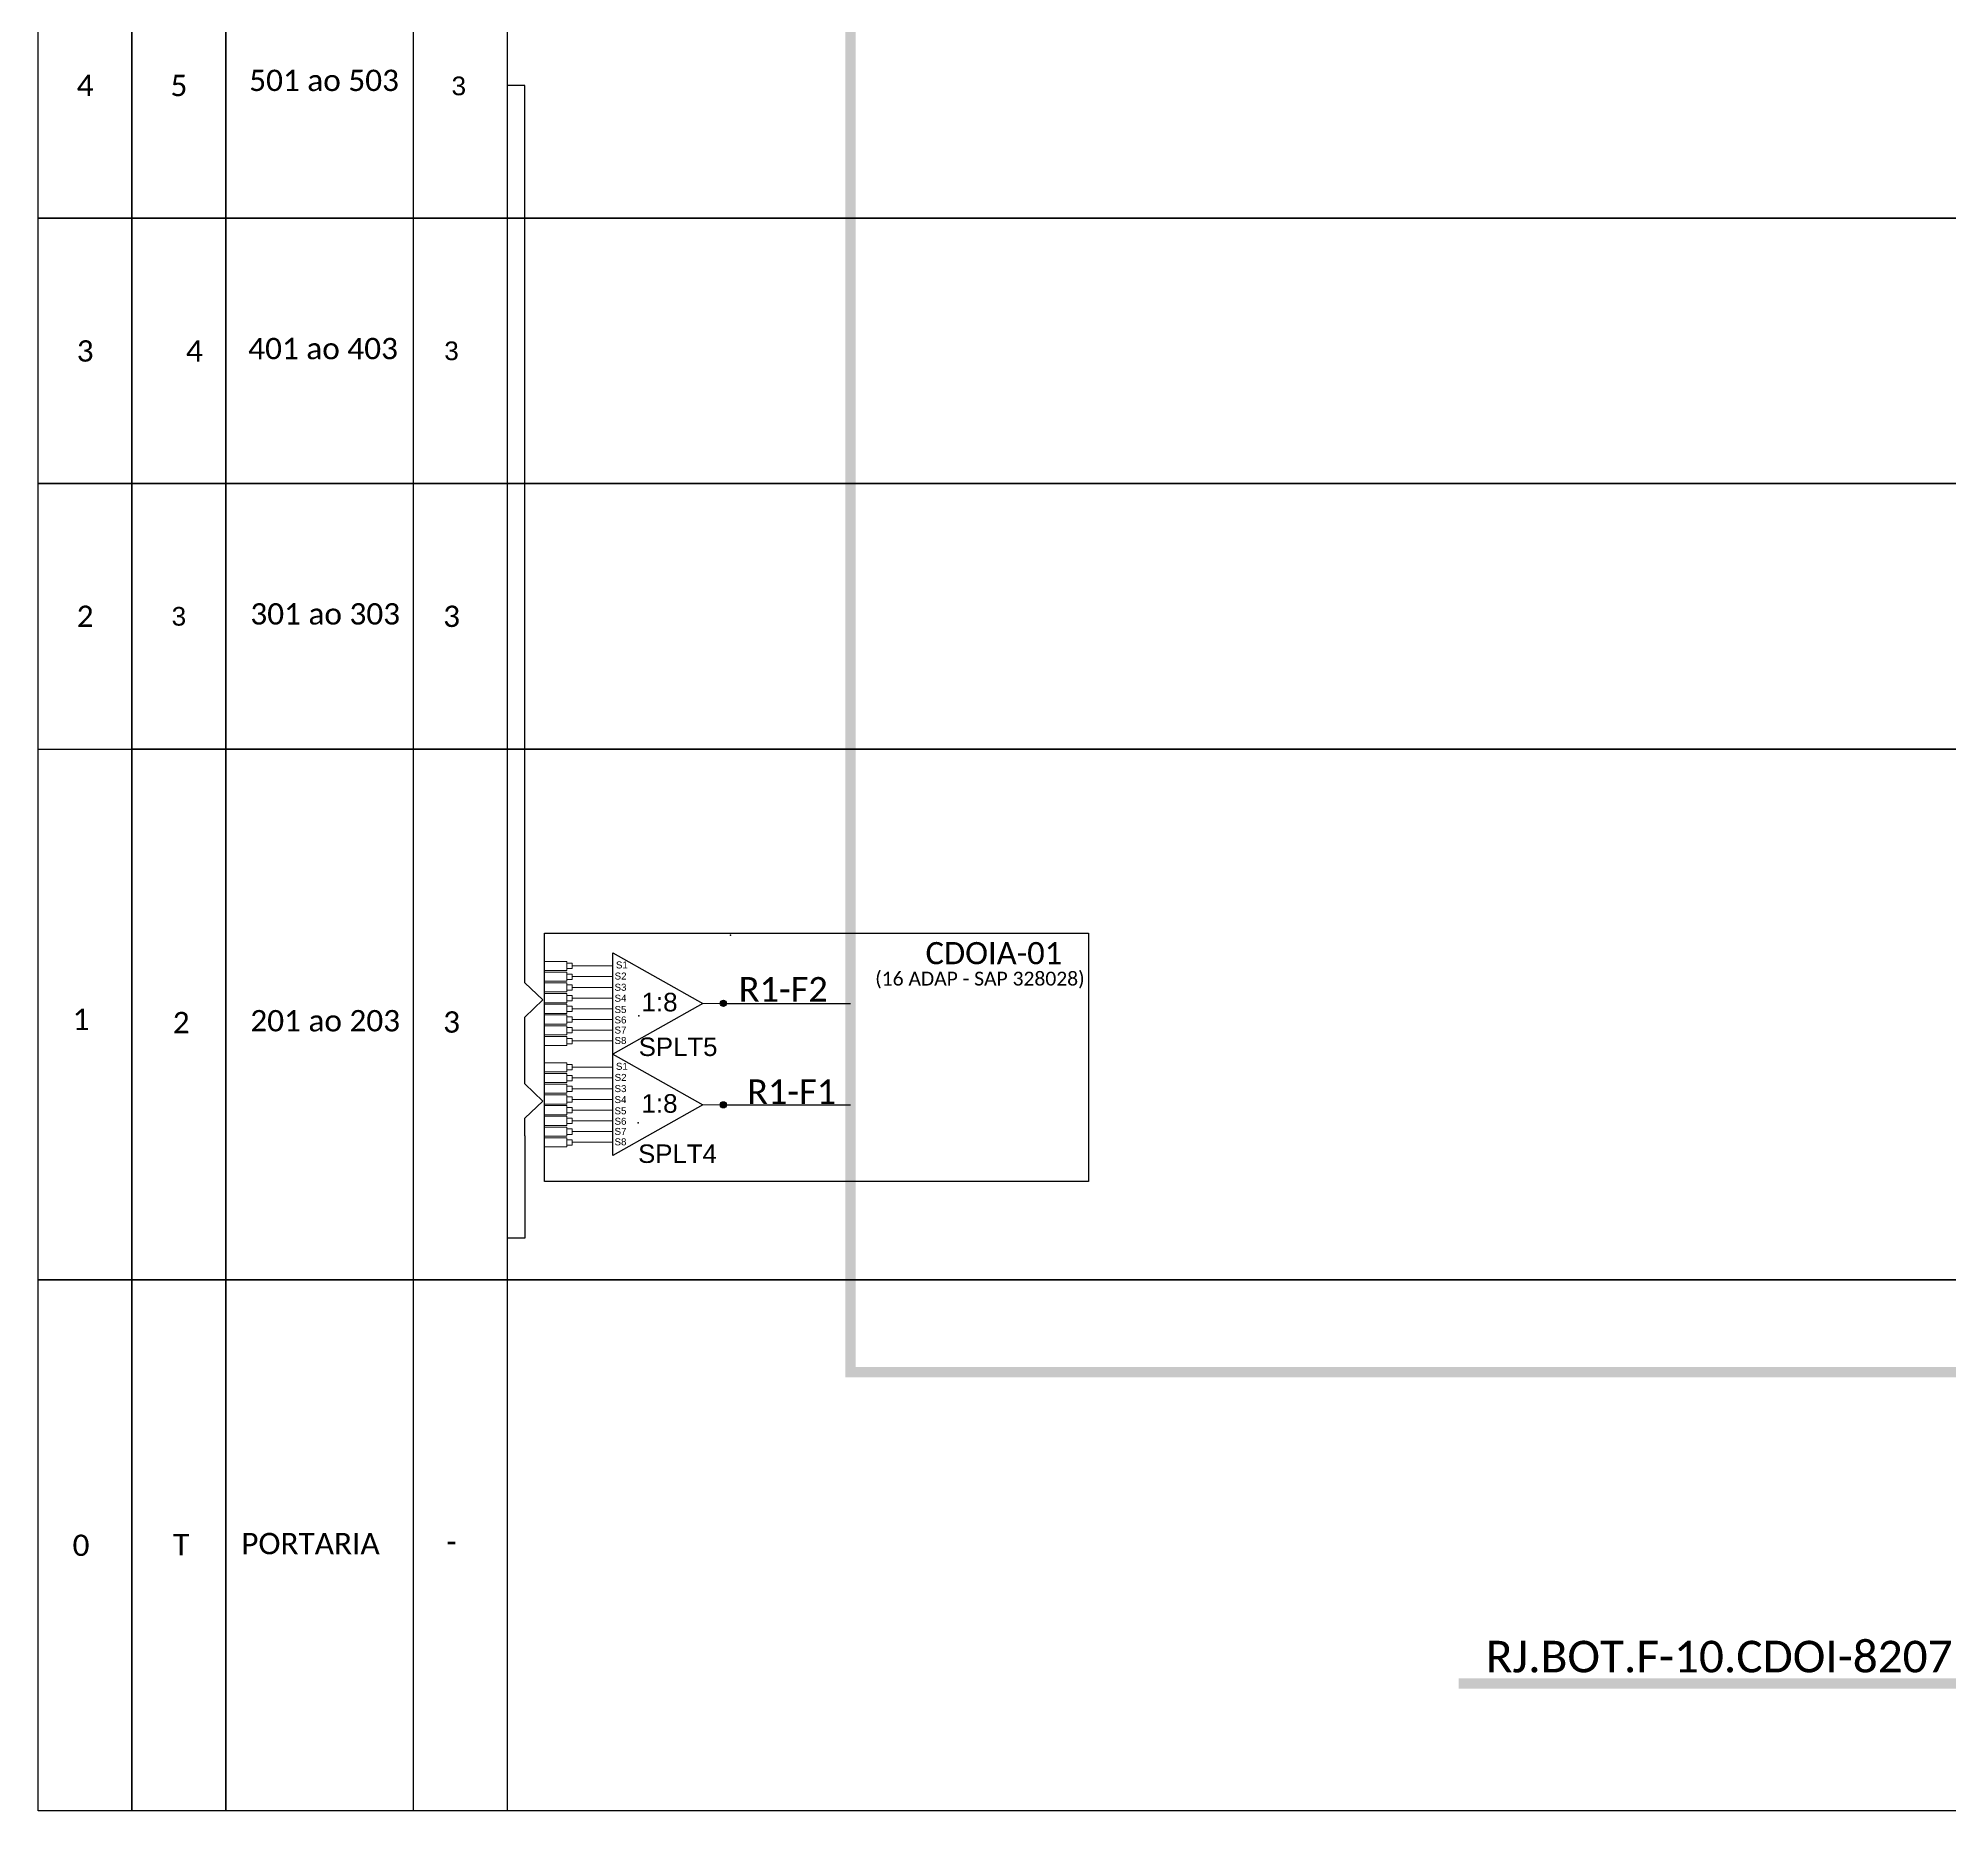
# Model space of a CAD drawing. Header units: metres. Extents: x -1646 to 84, y -452 to 146.
# Drawn here: x -355.5 to -221.2, y -195.6 to -71 of the extents above; entities that cross this region are included whole.
import ezdxf
from ezdxf.enums import TextEntityAlignment as Align

# ---------------------------------------------------------------- set-up
doc = ezdxf.new("R2010")
doc.units = ezdxf.units.M
doc.styles.add('ARIAL', font='arial.ttf')
doc.styles.add('WMF-Calibri0', font='calibri.ttf')

# ---------------------------------------------------------------- blocks, each defined once
blk = doc.blocks.new('SPLITTER_')
blk.add_point((0, 0))
at = {"style": 'ARIAL', "flags": 4}
blk.add_attdef('SPLT', (0, -3.26), '', height=1.5, dxfattribs=at)
blk = doc.blocks.new('A$C415C251F')
at = {"color": 3}
blk.add_point((0, 0), dxfattribs=at)
blk = doc.blocks.new('LEG_CDOIA8_C-SPLT_ESQ')
at = {"color": 3, "extrusion": (0, 0, -1), "xscale": -1, "zscale": -1}
blk.add_blockref('A$C415C251F', (0, 0), dxfattribs=at)
at = {"color": 1, "style": 'WMF-Calibri0', "flags": 4}
blk.add_attdef('CDO', (21.44, -2.61), '', height=2, dxfattribs=at)
blk.add_attdef('MODELO', text='', height=1.5, dxfattribs=at).set_placement((22.54, -4.54), align=Align.CENTER)
at = {"style": 'ARIAL', "flags": 4}
blk.add_attdef('SPLITAGEM', text='', height=1.5, dxfattribs=at).set_placement((18.61, -12.59), align=Align.CENTER)
blk = doc.blocks.new('SPLT_1-8_SC-APC_ESQ')
at = {"color": 3, "lineweight": 0}
for points in [[(2.41, -3.02), (0, -3.02)], [(2.41, -4), (0, -4)], [(2.41, -3.02), (2.41, -4)], [(2.99, -3.51), (7.37, -3.51)], [(2.41, -4.17), (0, -4.17)], [(2.41, -5.16), (0, -5.16)], [(2.41, -5.32), (0, -5.32)], [(2.41, -4.17), (2.41, -5.16)], [(2.41, -5.32), (2.41, -6.31)], [(7.37, -4.66), (2.99, -4.66)], [(7.37, -5.82), (2.99, -5.82)], [(2.41, -6.31), (0, -6.31)], [(2.41, -6.48), (0, -6.48)], [(2.41, -7.46), (0, -7.46)], [(2.41, -7.63), (0, -7.63)], [(2.41, -6.48), (2.41, -7.46)], [(2.41, -7.63), (2.41, -8.62)], [(7.37, -6.97), (2.99, -6.97)], [(7.37, -8.12), (2.99, -8.12)], [(2.41, -8.62), (0, -8.62)], [(2.41, -8.78), (0, -8.78)], [(2.41, -9.77), (0, -9.77)], [(2.41, -9.94), (0, -9.94)], [(2.41, -8.78), (2.41, -9.77)], [(2.41, -9.94), (2.41, -10.92)], [(7.37, -9.28), (2.99, -9.28)], [(2.41, -10.92), (0, -10.92)], [(2.41, -11.09), (0, -11.09)], [(2.41, -12.08), (0, -12.08)], [(2.41, -11.09), (2.41, -12.08)], [(7.37, -10.43), (2.99, -10.43)], [(7.37, -11.58), (2.99, -11.58)]]:
    blk.add_lwpolyline(points, dxfattribs=at)
for points in [[(2.99, -3.22), (2.41, -3.22), (2.41, -3.8), (2.99, -3.8)], [(2.99, -4.38), (2.41, -4.38), (2.41, -4.95), (2.99, -4.95)], [(2.99, -5.53), (2.41, -5.53), (2.41, -6.1), (2.99, -6.1)], [(2.99, -6.68), (2.41, -6.68), (2.41, -7.26), (2.99, -7.26)], [(2.99, -7.84), (2.41, -7.84), (2.41, -8.41), (2.99, -8.41)], [(2.99, -8.99), (2.41, -8.99), (2.41, -9.56), (2.99, -9.56)], [(2.99, -10.14), (2.41, -10.14), (2.41, -10.72), (2.99, -10.72)], [(2.99, -11.3), (2.41, -11.3), (2.41, -11.87), (2.99, -11.87)]]:
    blk.add_lwpolyline(points, close=True, dxfattribs=at)
at = {"color": 1}
blk.add_lwpolyline([(7.37, -2.1), (17.04, -7.55), (7.37, -13), (7.37, -2.1)], dxfattribs=at)
at = {"color": 1, "lineweight": 0}
blk.add_lwpolyline([(17.04, -7.55), (19.26, -7.55)], dxfattribs=at)
at = {"color": 1, "style": 'ARIAL'}
for s, height, p in [('S1', 0.75, (7.7, -3.78)), ('S3', 0.75, (7.55, -6.18)), ('S2', 0.75, (7.56, -4.97)), ('S5', 0.75, (7.55, -8.57)), ('S4', 0.75, (7.55, -7.36)), ('1:8', 2, (10.45, -8.4)), ('S6', 0.75, (7.55, -9.69)), ('S7', 0.75, (7.55, -10.78)), ('S8', 0.75, (7.55, -11.9))]:
    blk.add_text(s, height=height, dxfattribs=at).set_placement(p)

msp = doc.modelspace()

# ---------------------------------------------------------------- hatches: boundary and pattern name
h = msp.add_hatch(color=3)
h.dxf.hatch_style = 1
edge = h.paths.add_edge_path()
edge.add_arc((-307.38, -138.83), 0.221, 0, 360)
h = msp.add_hatch(color=3)
h.dxf.hatch_style = 1
edge = h.paths.add_edge_path()
edge.add_arc((-307.38, -145.96), 0.221, 0, 360)

# ---------------------------------------------------------------- linework, layer by layer
for p, q in [((-329.17, 28.2), (-329.17, -139.61)), ((-322.58, 28.2), (-322.58, -139.61)), ((-329.17, 9.56), (-329.17, -158.26)), ((-322.58, 9.56), (-322.58, -158.26)), ((-329.17, -9.09), (-329.17, -195.55)), ((-322.58, -9.09), (-322.58, -195.55)), ((-348.94, -83.67), (-348.94, -65.03)), ((-342.35, -83.67), (-342.35, -65.03)), ((-342.35, -65.03), (-342.35, -83.67)), ((-342.35, -83.67), (-348.94, -83.67)), ((-348.94, -83.67), (-342.35, -83.67)), ((-348.94, -102.32), (-348.94, -83.67)), ((-76.19, -83.67), (-342.35, -83.67)), ((-342.35, -83.67), (-76.19, -83.67)), ((-342.35, -102.32), (-342.35, -83.67)), ((-342.35, -83.67), (-342.35, -102.32)), ((-342.35, -102.32), (-348.94, -102.32)), ((-348.94, -102.32), (-342.35, -102.32)), ((-348.94, -139.61), (-348.94, -102.32)), ((-76.19, -102.32), (-342.35, -102.32)), ((-342.35, -102.32), (-76.19, -102.32)), ((-342.35, -139.61), (-342.35, -102.32)), ((-342.35, -102.32), (-342.35, -139.61)), ((-342.35, -120.97), (-348.94, -120.97)), ((-348.94, -120.97), (-342.35, -120.97)), ((-348.94, -158.26), (-348.94, -120.97)), ((-76.19, -120.97), (-342.35, -120.97)), ((-342.35, -120.97), (-76.19, -120.97)), ((-342.35, -158.26), (-342.35, -120.97)), ((-342.35, -120.97), (-342.35, -158.26)), ((-342.35, -158.26), (-348.94, -158.26)), ((-348.94, -158.26), (-342.35, -158.26)), ((-348.94, -195.55), (-348.94, -158.26)), ((-342.35, -158.26), (-193.02, -158.26)), ((-342.35, -195.55), (-342.35, -158.26)), ((-342.35, -158.26), (-342.35, -195.55)), ((-196.26, -158.26), (-342.35, -158.26)), ((-342.35, -195.55), (-348.94, -195.55)), ((-76.19, -195.55), (-342.35, -195.55))]:
    msp.add_line(p, q)
at = {"color": 5, "const_width": 0.726}
for points in [[(-298.44, -145.96), (-298.44, -24.51)], [(-234.13, -164.74), (-298.44, -164.74), (-298.44, -145.96)], [(-176.56, -164.74), (-234.13, -164.74)]]:
    msp.add_lwpolyline(points, dxfattribs=at)
for points in [[(-355.53, -65.03), (-348.94, -65.03), (-348.94, -83.67), (-355.53, -83.67)], [(-355.53, -83.67), (-348.94, -83.67), (-348.94, -102.32), (-355.53, -102.32)], [(-355.53, -120.97), (-348.94, -120.97), (-348.94, -158.26), (-355.53, -158.26)], [(-355.53, -158.26), (-348.94, -158.26), (-348.94, -195.55), (-355.53, -195.55)]]:
    msp.add_lwpolyline(points, close=True)
at = {"color": 3}
for points in [[(-321.32, -132.73), (-321.32, -74.35), (-322.58, -74.35)], [(-321.32, -137.38), (-321.32, -132.73)], [(-321.32, -144.49), (-321.32, -139.79), (-320.07, -138.58), (-321.32, -137.38), (-321.32, -137.38)], [(-321.32, -148.13), (-321.32, -146.9), (-320.07, -145.7), (-321.32, -144.49), (-321.32, -144.49)], [(-321.32, -148.13), (-321.32, -155.33)], [(-321.32, -155.33), (-322.58, -155.33)]]:
    msp.add_lwpolyline(points, dxfattribs=at)
msp.add_lwpolyline([(-355.53, -139.61), (-355.53, -102.32), (-348.94, -102.32), (-348.94, -139.61)])
at = {"color": 1}
for points in [[(-281.71, -151.34), (-319.96, -151.34), (-319.96, -133.91), (-281.71, -133.91)], [(-281.71, -133.91), (-281.71, -151.34)]]:
    msp.add_lwpolyline(points, dxfattribs=at)
at = {"color": 5}
for points in [[(-307.16, -138.83), (-298.44, -138.83)], [(-307.38, -145.96), (-298.44, -145.96)]]:
    msp.add_lwpolyline(points, dxfattribs=at)
at = {"color": 1, "const_width": 0.726}
msp.add_lwpolyline([(-255.7, -186.62), (-255.7, -186.62), (-205.08, -186.62)], dxfattribs=at)
at = {"color": 3}
for centre in [(-307.38, -138.83), (-307.38, -145.96)]:
    msp.add_circle(centre, 0.221, dxfattribs=at)

# ---------------------------------------------------------------- block references
ref = msp.add_blockref('LEG_CDOIA8_C-SPLT_ESQ', (-306.88, -134.05), dxfattribs=dict(at, xscale=0.7776000000001768, yscale=0.7776000000001768, zscale=0.7776000000001768))
ref.add_attrib('CDO', 'CDOIA-01', (-293.17, -136.08), dxfattribs={"color": 1, "height": 1.555, "style": 'WMF-Calibri0'})
ref.add_attrib('MODELO', '(16 ADAP - SAP 328028)', dxfattribs={"color": 1, "height": 0.972, "style": 'WMF-Calibri0'}).set_placement((-289.35, -137.58), align=Align.CENTER)
at = {"xscale": 0.6531839999997474, "yscale": 0.6531839999997474, "zscale": 0.6531839999997474}
for p in [(-319.96, -133.91), (-319.96, -141.03)]:
    msp.add_blockref('SPLT_1-8_SC-APC_ESQ', p, dxfattribs=at)
ref = msp.add_blockref('SPLITTER_', (-313.33, -139.71), dxfattribs=dict(xscale=0.8640000000001964, yscale=0.8640000000001964, zscale=0.8640000000001964))
ref.add_attrib('SPLT', 'SPLT5', (-313.33, -142.53), dxfattribs={"height": 1.296, "style": 'ARIAL'})
ref = msp.add_blockref('SPLITTER_', (-313.37, -147.22), dxfattribs=dict(xscale=0.8640000000001964, yscale=0.8640000000001964, zscale=0.8640000000001964))
ref.add_attrib('SPLT', 'SPLT4', (-313.37, -150.04), dxfattribs={"height": 1.296, "style": 'ARIAL'})

# ---------------------------------------------------------------- texts
at = {"style": 'WMF-Calibri0'}
for s, p in [('501 ao 503', (-340.7, -74.74)), ('401 ao 403', (-340.77, -93.58)), ('301 ao 303', (-340.62, -112.22)), ('201 ao 203', (-340.62, -140.8)), ('PORTARIA', (-341.26, -177.53))]:
    msp.add_text(s, height=1.5, dxfattribs=at).set_placement(p)
at = {"color": 5, "style": 'WMF-Calibri0'}
for s, p in [('R1-F2', (-306.3, -138.71)), ('R1-F1', (-305.71, -145.9))]:
    msp.add_text(s, height=1.728, dxfattribs=at).set_placement(p)
at = {"color": 1, "style": 'WMF-Calibri0'}
msp.add_text('RJ.BOT.F-10.CDOI-8207 (65/66)', height=2.2178, dxfattribs=at).set_placement((-231.79, -184.72, 4.62), align=Align.MIDDLE_CENTER)
at = {"flags": 12}
for tag, text, height, style, p in [('4', 'XX', 1.5, 'WMF-Calibri0', (-352.23, -74.35)), ('5', 'XX', 1.5, 'WMF-Calibri0', (-345.64, -74.35)), ('3', 'XX', 1.31, 'ARIAL', (-325.97, -74.38)), ('3', 'XX', 1.5, 'WMF-Calibri0', (-352.23, -93)), ('4', 'XX', 1.5, 'WMF-Calibri0', (-344.55, -93)), ('3', 'XX', 1.31, 'ARIAL', (-326.48, -92.99)), ('2', 'XX', 1.5, 'WMF-Calibri0', (-352.23, -111.64)), ('3', 'PL', 1.31, 'ARIAL', (-345.64, -111.64)), ('3', '0', 1.5, 'WMF-Calibri0', (-326.48, -111.64)), ('1', 'XX', 1.5, 'WMF-Calibri0', (-352.52, -139.95)), ('2', 'XX', 1.5, 'WMF-Calibri0', (-345.48, -140.18)), ('3', 'XX', 1.5, 'WMF-Calibri0', (-326.48, -140.14)), ('0', 'XX', 1.5, 'WMF-Calibri0', (-352.52, -176.9)), ('T', 'XX', 1.5, 'WMF-Calibri0', (-345.48, -176.85)), ('-', 'XX', 1.5, 'WMF-Calibri0', (-326.48, -176.65))]:
    msp.add_attdef(tag, text=text, height=height, dxfattribs=dict(at, style=style)).set_placement(p, align=Align.MIDDLE_CENTER)

doc.saveas('drawing.dxf')
